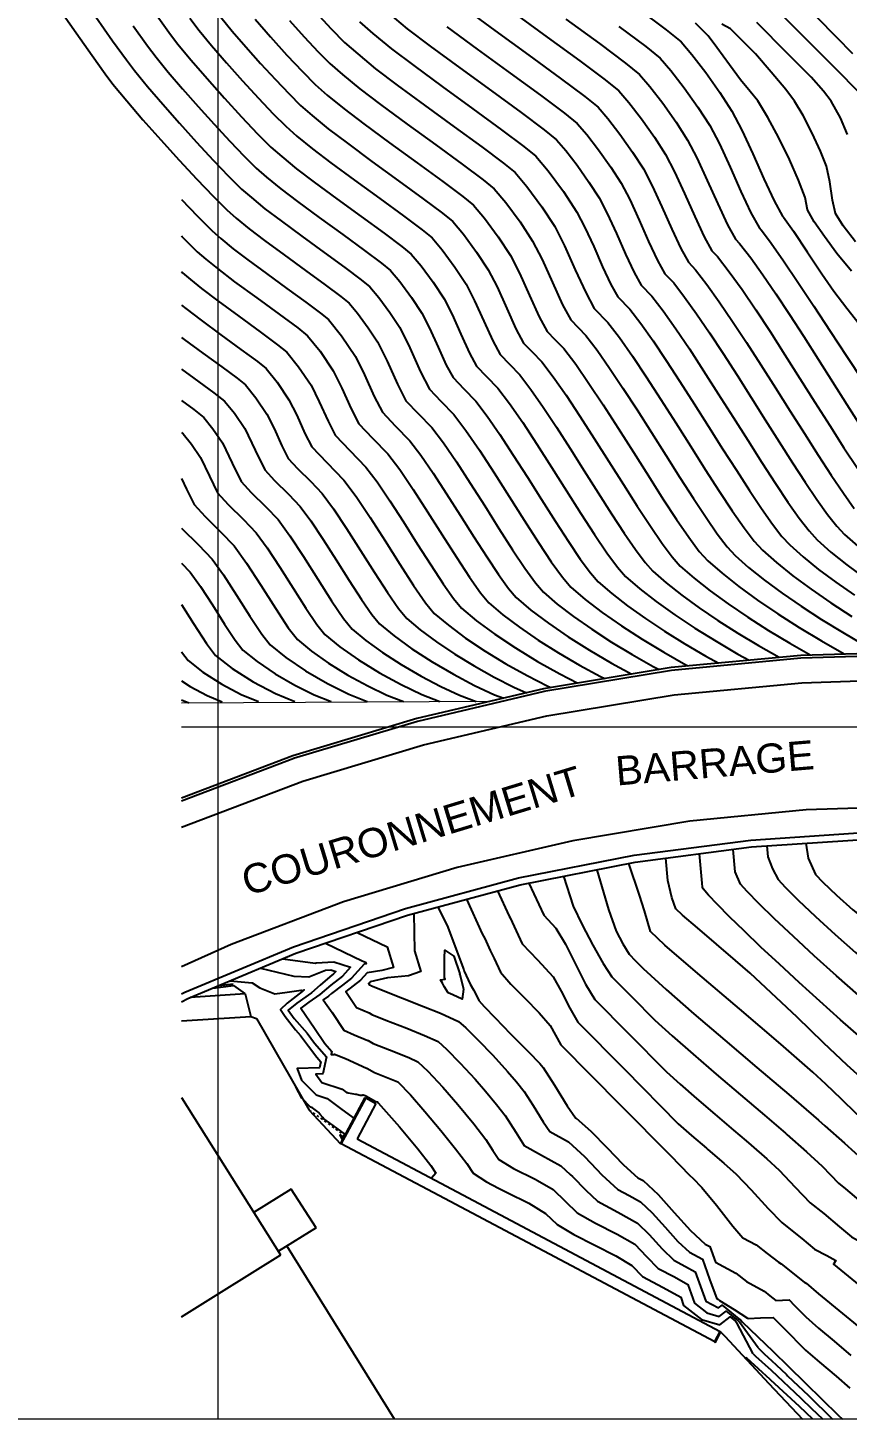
# Model space of a CAD drawing. Extents: x 62344 to 62624, y 108620 to 109406.
# Drawn here: x 62535.3 to 62570.5, y 108620.3 to 108680 of the extents above; entities that cross this region are included whole.
import ezdxf

# ---------------------------------------------------------------- set-up
doc = ezdxf.new("R2010")
doc.units = 0
doc.header["$LTSCALE"] = 0.039369
doc.header["$MEASUREMENT"] = 0
doc.linetypes.add('DOT', pattern=[0.55, 0.3, -0.25])
for name, color, linetype in [('Bâti', 7, 'Continuous'), ('coordinate', 2, 'Continuous'), ('Couronnement', 7, 'Continuous'), ('curve livello 1m', 2, 'Continuous'), ('curve livello 5m', 7, 'Continuous'), ('LIN018CO', 6, 'Continuous'), ('LIN025CO', 7, 'Continuous'), ('Per+Mod Surf', 7, 'Continuous'), ('TalusHautBas', 7, 'Continuous'), ('TEXT035', 1, 'Continuous')]:
    doc.layers.add(name, color=color, linetype=linetype)
doc.styles.add('ARIAL', font='arial.ttf')

msp = doc.modelspace()

# ---------------------------------------------------------------- linework, layer by layer
at = {"layer": 'Bâti', "linetype": 'Continuous'}
for p, q in [((62543.28486, 108638.80608), (62544.15987, 108638.91042)), ((62543.55295, 108638.91856), (62544.1563, 108638.9905)), ((62544.669, 108638.552), (62542.30051, 108638.39307)), ((62541.935, 108637.40262), (62544.904, 108637.589)), ((62541.935, 108634.11785), (62546.178, 108627.371)), ((62548.74879, 108632.11816), (62549.80931, 108634.10666)), ((62549.8325, 108634.09428), (62549.02137, 108632.57603)), ((62549.8325, 108634.09428), (62550.27351, 108633.85867)), ((62550.27351, 108633.85867), (62549.46238, 108632.34042)), ((62549.02137, 108632.57603), (62548.788, 108632.136)), ((62548.788, 108632.136), (62548.74879, 108632.11816)), ((62548.788, 108632.136), (62553.21299, 108629.7892)), ((62546.635, 108630.184), (62545.04504, 108629.19636)), ((62547.711, 108628.53), (62546.635, 108630.184)), ((62553.21299, 108629.7892), (62564.8, 108623.644)), ((62547.711, 108628.53), (62546.0951, 108627.52625)), ((62551.06369, 108620.31839), (62546.45464, 108627.74959)), ((62543.65588, 108625.77491), (62546.199, 108627.361)), ((62541.935, 108624.70164), (62543.65588, 108625.77491)), ((62564.8, 108623.644), (62565.03337, 108624.08402)), ((62564.81425, 108623.59781), (62565.06361, 108624.06799)), ((62565.03337, 108624.08402), (62565.06361, 108624.06799)), ((62564.8, 108623.644), (62564.81425, 108623.59781))]:
    msp.add_line(p, q, dxfattribs=at)
at = {"layer": 'coordinate', "linetype": 'Continuous', "lineweight": 0}
for p, q in [((62543.49999, 108764.27057), (62543.49999, 108620.31839)), ((62541.935, 108650.00002), (62623.7144, 108650.00002))]:
    msp.add_line(p, q, dxfattribs=at)
at = {"layer": 'Couronnement', "linetype": 'Continuous'}
for p, q in [((62568.484, 108653.069), (62562.933, 108652.547)), ((62574.02699, 108653.23599), (62568.484, 108653.069)), ((62574.03059, 108653.11629), (62568.48761, 108652.9493)), ((62562.933, 108652.547), (62557.453, 108651.63699)), ((62568.49524, 108652.94952), (62562.94424, 108652.42752)), ((62562.94424, 108652.42752), (62557.47262, 108651.51888)), ((62563.061, 108651.38499), (62568.524, 108651.89999)), ((62568.524, 108651.89999), (62573.97501, 108652.07001)), ((62557.453, 108651.63699), (62552.029, 108650.35899)), ((62557.48052, 108651.52019), (62552.05481, 108650.24179)), ((62557.598, 108650.472), (62563.061, 108651.38499)), ((62552.029, 108650.35899), (62546.71, 108648.76401)), ((62552.05481, 108650.24179), (62546.74438, 108648.64937)), ((62552.317, 108649.228), (62557.598, 108650.472)), ((62547.139, 108647.67999), (62552.317, 108649.228)), ((62546.71, 108648.76401), (62541.935, 108646.95393)), ((62546.75253, 108648.65181), (62541.935, 108646.82561)), ((62541.935, 108645.70799), (62547.139, 108647.67999)), ((62573.964, 108646.612), (62568.717, 108646.44501)), ((62563.732, 108645.96001), (62558.71, 108645.12199)), ((62568.717, 108646.44501), (62563.732, 108645.96001)), ((62566.33832, 108645.15268), (62571.36845, 108645.49303)), ((62558.71, 108645.12199), (62553.752, 108643.974)), ((62561.34369, 108644.49924), (62566.33832, 108645.15268)), ((62561.392, 108644.203), (62566.368, 108644.854)), ((62566.368, 108644.854), (62571.378, 108645.19299)), ((62556.38603, 108643.52538), (62561.34369, 108644.49924)), ((62556.454, 108643.233), (62561.392, 108644.203)), ((62553.752, 108643.974), (62548.884, 108642.50301)), ((62551.53235, 108642.21808), (62556.38603, 108643.52538)), ((62551.62, 108641.931), (62556.454, 108643.233)), ((62548.884, 108642.50301), (62544.066, 108640.675)), ((62546.73625, 108640.57954), (62551.53235, 108642.21808)), ((62546.843, 108640.299), (62551.62, 108641.931)), ((62544.066, 108640.675), (62541.935, 108639.70839)), ((62542.08038, 108638.62605), (62546.73625, 108640.57954)), ((62542.205, 108638.353), (62546.843, 108640.299)), ((62541.935, 108638.55414), (62542.08038, 108638.62605)), ((62541.935, 108638.21944), (62542.205, 108638.353))]:
    msp.add_line(p, q, dxfattribs=at)
at = {"layer": 'curve livello 1m'}
msp.add_line((62566.65613, 108623.37868), (62565.85578, 108624.47365), dxfattribs=at)
at = {"layer": 'curve livello 1m', "flags": 128}
for points in [[(62536.71182, 108680.78108), (62537.41603, 108679.76898), (62538.10239, 108678.79636), (62538.66394, 108678.0137), (62538.99372, 108677.57143), (62539.58601, 108676.85384), (62540.28464, 108676.0396), (62541.04689, 108675.17594), (62541.83005, 108674.31009), (62542.5914, 108673.48927), (62543.28821, 108672.76072), (62543.87778, 108672.17166), (62544.279, 108671.82108), (62544.83197, 108671.36808), (62545.49166, 108670.86514), (62546.33941, 108670.24149), (62547.2507, 108669.57879), (62548.10102, 108668.95875), (62548.76584, 108668.46305), (62549.12067, 108668.17337), (62549.48835, 108667.73881), (62549.94089, 108667.12235), (62550.34253, 108666.50891), (62550.75275, 108665.68292), (62551.19185, 108664.69843), (62551.55754, 108663.9915), (62552.08039, 108663.44493), (62552.67166, 108662.83882), (62553.16258, 108662.18586), (62553.71928, 108661.37188), (62554.318, 108660.45174), (62554.93499, 108659.48034), (62555.5465, 108658.51254), (62556.12878, 108657.60322), (62556.65807, 108656.80727), (62557.11063, 108656.17957), (62557.46271, 108655.77498), (62558.04577, 108655.27055), (62558.74048, 108654.73736), (62559.52288, 108654.18939), (62560.36903, 108653.64061), (62561.25498, 108653.10502), (62562.15681, 108652.5966), (62562.41591, 108652.46113)], [(62540.74467, 108680.69619), (62541.38928, 108679.79777), (62541.76783, 108679.29008), (62542.34386, 108678.59487), (62543.03063, 108677.80056), (62543.77251, 108676.96867), (62544.51388, 108676.16069), (62545.19913, 108675.43811), (62545.77262, 108674.86243), (62546.23303, 108674.46014), (62546.86756, 108673.94031), (62547.62457, 108673.36319), (62548.59736, 108672.64754), (62549.64307, 108671.8871), (62550.61882, 108671.1756), (62551.38171, 108670.60678), (62551.78888, 108670.27437), (62552.21079, 108669.77571), (62552.73008, 108669.06831), (62553.19096, 108668.36439), (62553.53632, 108667.69011), (62553.91683, 108666.84316), (62554.28296, 108666.03464), (62554.5852, 108665.47564), (62555.01381, 108665.02759), (62555.49852, 108664.53071), (62556.00004, 108663.86789), (62556.56469, 108663.0508), (62557.17268, 108662.12521), (62557.80419, 108661.13685), (62558.43942, 108660.13151), (62559.05858, 108659.15493), (62559.64185, 108658.25286), (62560.16944, 108657.47108), (62560.62153, 108656.85533), (62560.97833, 108656.45137), (62561.57891, 108655.92847), (62562.28707, 108655.37719), (62563.08223, 108654.80953), (62563.94383, 108654.2375), (62564.85129, 108653.67314), (62565.78404, 108653.12844), (62566.27265, 108652.86105)], [(62547.66247, 108680.68257), (62548.35646, 108679.93196), (62548.93069, 108679.34705), (62549.48974, 108678.85857), (62550.26021, 108678.22738), (62551.1794, 108677.52661), (62552.36061, 108676.65764), (62553.63036, 108675.73428), (62554.81515, 108674.87034), (62555.74149, 108674.17965), (62556.23589, 108673.77603), (62556.74819, 108673.17054), (62557.37874, 108672.31158), (62557.93836, 108671.45686), (62558.35771, 108670.63812), (62558.81973, 108669.60971), (62559.26431, 108668.62797), (62559.63131, 108667.94921), (62560.20995, 108667.35054), (62560.70948, 108666.69693), (62561.26482, 108665.90734), (62561.86209, 108665.0138), (62562.48744, 108664.04834), (62563.12701, 108663.04299), (62563.76693, 108662.02976), (62564.39335, 108661.0407), (62564.9924, 108660.10781), (62565.55022, 108659.26314), (62566.05296, 108658.53872), (62566.48674, 108657.96655), (62566.8377, 108657.57869), (62567.44325, 108657.04615), (62568.1447, 108656.48743), (62568.92697, 108655.91132), (62569.775, 108655.32664), (62570.6737, 108654.74218)], [(62550.79243, 108680.61794), (62551.61727, 108679.9422), (62552.60134, 108679.19198), (62553.86592, 108678.26168), (62555.22528, 108677.27315), (62556.49368, 108676.34824), (62557.4854, 108675.6088), (62558.0147, 108675.17669), (62558.40626, 108674.72674), (62558.89751, 108674.08536), (62559.40301, 108673.36893), (62559.83732, 108672.69384), (62560.19076, 108672.01936), (62560.58168, 108671.1661), (62560.97712, 108670.27456), (62561.34413, 108669.48524), (62561.64975, 108668.93863), (62562.09452, 108668.47846), (62562.58527, 108667.83893), (62563.12783, 108667.07327), (62563.71054, 108666.2084), (62564.32175, 108665.27127), (62564.9498, 108664.28882), (62565.58303, 108663.28797), (62566.20978, 108662.29566), (62566.81839, 108661.33883), (62567.39722, 108660.44442), (62567.9346, 108659.63936), (62568.41887, 108658.95058), (62568.83837, 108658.40502), (62569.18145, 108658.02961), (62569.77911, 108657.5019), (62570.46618, 108656.94945), (62571.22976, 108656.37983)], [(62556.12387, 108680.66774), (62557.61765, 108679.58146), (62559.01148, 108678.56509), (62560.10127, 108677.75253), (62560.6829, 108677.27769), (62561.11319, 108676.78324), (62561.65301, 108676.07844), (62562.2085, 108675.29117), (62562.68576, 108674.54932), (62563.07415, 108673.80814), (62563.50372, 108672.87051), (62563.93827, 108671.8908), (62564.34157, 108671.02343), (62564.67741, 108670.42278), (62564.92138, 108670.17036), (62565.41933, 108669.52373), (62565.96708, 108668.75596), (62566.55439, 108667.8907), (62567.17102, 108666.95161), (62567.80674, 108665.96236), (62568.45129, 108664.94661), (62569.09445, 108663.92802), (62569.72596, 108662.93025), (62570.33559, 108661.97697), (62570.9131, 108661.09183)], [(62561.52928, 108680.78193), (62562.71713, 108679.89626), (62563.35111, 108679.37869), (62563.82011, 108678.83975), (62564.40852, 108678.07152), (62565.01399, 108677.2134), (62565.5342, 108676.4048), (62565.95753, 108675.59692), (62566.42577, 108674.57491), (62566.89942, 108673.50705), (62567.33901, 108672.56162), (62567.70507, 108671.90692), (62567.74824, 108671.86225), (62568.17466, 108671.26464), (62568.76224, 108670.37648), (62569.38157, 108669.43689), (62569.90323, 108668.68498), (62570.46087, 108667.95539), (62571.1473, 108667.08852)], [(62571.33119, 108676.85901), (62569.64774, 108678.55826), (62567.44931, 108680.76828)], [(62538.26295, 108680.4502), (62538.98315, 108679.42964), (62539.57239, 108678.60839), (62539.91842, 108678.14431), (62540.47517, 108677.46979), (62541.13188, 108676.70441), (62541.84839, 108675.89258), (62542.58455, 108675.07869), (62543.30021, 108674.30713), (62543.95521, 108673.62229), (62544.50939, 108673.06858), (62544.93035, 108672.70077), (62545.5105, 108672.22549), (62546.20263, 108671.69783), (62547.09206, 108671.04351), (62548.04816, 108670.34823), (62548.94028, 108669.6977), (62549.6378, 108669.17762), (62550.01008, 108668.8737), (62550.39583, 108668.41778), (62550.87062, 108667.771), (62551.292, 108667.12741), (62551.7224, 108666.2608), (62552.18309, 108665.2279), (62552.56676, 108664.48621), (62553.0582, 108663.97248), (62553.61394, 108663.40278), (62554.1284, 108662.71854), (62554.71177, 108661.86555), (62555.33918, 108660.90132), (62555.98574, 108659.88336), (62556.62655, 108658.86919), (62557.23673, 108657.9163), (62557.79139, 108657.08221), (62558.26564, 108656.42442), (62558.63458, 108656.00044), (62559.24559, 108655.47184), (62559.97358, 108654.9131), (62560.79348, 108654.33887), (62561.68017, 108653.7638), (62562.60859, 108653.20254), (62563.55362, 108652.66975), (62563.65801, 108652.61518)], [(62542.29773, 108680.39246), (62542.69254, 108679.86297), (62543.22641, 108679.21863), (62543.86291, 108678.48246), (62544.5505, 108677.71145), (62545.23762, 108676.9626), (62545.87271, 108676.29291), (62546.40424, 108675.75935), (62546.88437, 108675.33982), (62547.54609, 108674.79773), (62548.33553, 108674.19588), (62549.35001, 108673.44956), (62550.44053, 108672.65654), (62551.45808, 108671.91455), (62552.25367, 108671.32135), (62552.67828, 108670.9747), (62553.11827, 108670.45468), (62553.65981, 108669.71697), (62554.14044, 108668.98289), (62554.5006, 108668.27971), (62554.89741, 108667.39647), (62555.27923, 108666.5533), (62555.59442, 108665.97035), (62555.99162, 108665.55514), (62556.4408, 108665.09468), (62556.9128, 108664.47423), (62557.44072, 108663.71736), (62558.00904, 108662.85989), (62558.60228, 108661.93764), (62559.20492, 108660.98643), (62559.80147, 108660.04208), (62560.37642, 108659.1404), (62560.91427, 108658.31722), (62561.39952, 108657.60835), (62561.81667, 108657.04962), (62562.15021, 108656.67683), (62562.71922, 108656.17873), (62563.38393, 108655.6549), (62564.12781, 108655.11498), (62564.93435, 108654.56861), (62565.78705, 108654.02543), (62566.66939, 108653.4951), (62567.56486, 108652.98724), (62567.57231, 108652.98327)], [(62543.61724, 108680.43586), (62544.10896, 108679.8424), (62544.6952, 108679.16436), (62545.32849, 108678.45423), (62545.96135, 108677.76451), (62546.5463, 108677.1477), (62547.03585, 108676.65628), (62547.53571, 108676.21951), (62548.22462, 108675.65514), (62549.0465, 108675.02856), (62550.10266, 108674.25158), (62551.23799, 108673.42597), (62552.29735, 108672.6535), (62553.12562, 108672.03593), (62553.56769, 108671.67503), (62554.02575, 108671.13364), (62554.58954, 108670.36562), (62555.08992, 108669.60138), (62555.46487, 108668.86931), (62555.87799, 108667.94978), (62556.2755, 108667.07197), (62556.60364, 108666.46507), (62556.96943, 108666.08269), (62557.38309, 108665.65864), (62557.87407, 108665.01324), (62558.42321, 108664.22594), (62559.01439, 108663.33399), (62559.63148, 108662.37465), (62560.25836, 108661.38519), (62560.8789, 108660.40287), (62561.47697, 108659.46493), (62562.03645, 108658.60865), (62562.54121, 108657.87128), (62562.97513, 108657.29007), (62563.32208, 108656.9023), (62563.91398, 108656.38417), (62564.60541, 108655.83927), (62565.37921, 108655.27764), (62566.21819, 108654.7093), (62567.10517, 108654.14428), (62568.02299, 108653.59262), (62568.92293, 108653.08222)], [(62545.09318, 108680.34683), (62545.75636, 108679.58739), (62546.45647, 108678.81335), (62547.11851, 108678.10764), (62547.66747, 108677.5532), (62548.18706, 108677.0992), (62548.90315, 108676.51255), (62549.75747, 108675.86125), (62550.85531, 108675.0536), (62552.03545, 108674.19541), (62553.13662, 108673.39244), (62553.99758, 108672.7505), (62554.45709, 108672.37536), (62554.93323, 108671.81261), (62555.51927, 108671.01428), (62556.0394, 108670.21987), (62556.42915, 108669.45891), (62556.85857, 108668.50309), (62557.27177, 108667.59064), (62557.61287, 108666.95978), (62557.94724, 108666.61024), (62558.32538, 108666.22261), (62558.83534, 108665.55226), (62559.40571, 108664.73452), (62560.01974, 108663.80809), (62560.66069, 108662.81167), (62561.3118, 108661.78396), (62561.95632, 108660.76366), (62562.57751, 108659.78946), (62563.15862, 108658.90008), (62563.6829, 108658.1342), (62564.13359, 108657.53053), (62564.49396, 108657.12776), (62565.10873, 108656.5896), (62565.8269, 108656.02364), (62566.63061, 108655.44029), (62567.50202, 108654.84998), (62568.42329, 108654.26312), (62569.3766, 108653.69014), (62570.34408, 108653.14144), (62570.37318, 108653.12592)], [(62549.56231, 108680.24398), (62550.14108, 108679.73826), (62550.93874, 108679.08479), (62551.89037, 108678.3593), (62553.11326, 108677.45966), (62554.42782, 108676.50371), (62555.65442, 108675.60929), (62556.61345, 108674.89423), (62557.12529, 108674.47636), (62557.65567, 108673.8495), (62558.30847, 108672.96024), (62558.88784, 108672.07535), (62559.22963, 108671.4231), (62559.60766, 108670.59796), (62559.99007, 108669.73581), (62560.34499, 108668.97251), (62560.64053, 108668.44392), (62561.15224, 108667.9145), (62561.62708, 108667.29569), (62562.15207, 108666.55483), (62562.7159, 108665.71798), (62563.30731, 108664.81121), (62563.91501, 108663.86058), (62564.52772, 108662.89216), (62565.13417, 108661.932), (62565.72307, 108661.00617), (62566.28315, 108660.14073), (62566.80311, 108659.36174), (62567.2717, 108658.69528), (62567.67761, 108658.16739), (62568.00958, 108657.80415), (62568.58787, 108657.29353), (62569.25268, 108656.75898), (62569.99152, 108656.20781), (62570.7919, 108655.6473)], [(62553.3123, 108680.02467), (62554.61857, 108679.0637), (62556.02273, 108678.04258), (62557.33295, 108677.08719), (62558.35736, 108676.32338), (62558.9041, 108675.87702), (62559.30857, 108675.41224), (62559.81601, 108674.74972), (62560.33817, 108674.00968), (62560.7868, 108673.31233), (62561.15189, 108672.61562), (62561.55569, 108671.73423), (62561.96417, 108670.81331), (62562.34328, 108669.99797), (62562.65897, 108669.43335), (62563.03681, 108669.04243), (62563.50535, 108668.43399), (62564.02075, 108667.71155), (62564.57338, 108666.89739), (62565.1536, 108666.01375), (62565.75177, 108665.08292), (62566.35827, 108664.12715), (62566.96344, 108663.16871), (62567.55766, 108662.22987), (62568.13129, 108661.33288), (62568.6747, 108660.50002), (62569.17824, 108659.75354), (62569.63228, 108659.11571), (62570.02719, 108658.6088), (62570.35333, 108658.25508), (62570.92619, 108657.74746)], [(62558.41511, 108680.35089), (62559.85075, 108679.30403), (62560.97322, 108678.46711), (62561.57231, 108677.97802), (62562.0155, 108677.46874), (62562.57151, 108676.7428), (62563.14366, 108675.93191), (62563.63524, 108675.16781), (62563.63524, 108675.16781), (62564.03528, 108674.4044), (62564.47774, 108673.43864), (62564.92532, 108672.42955), (62565.34072, 108671.53616), (62565.68663, 108670.91749), (62565.86367, 108670.73432), (62566.34043, 108670.11714), (62566.86247, 108669.38988), (62567.42121, 108668.57237), (62568.00809, 108667.68441), (62568.61452, 108666.7458), (62569.23195, 108665.77634), (62569.8518, 108664.79586), (62570.46549, 108663.82414), (62571.06445, 108662.88101)], [(62560.69002, 108680.04298), (62561.84518, 108679.18168), (62562.46171, 108678.67835), (62562.9178, 108678.15424), (62563.49002, 108677.40716), (62564.07883, 108676.57266), (62564.58472, 108675.7863), (62564.99641, 108675.00066), (62565.45175, 108674.00678), (62565.91237, 108672.9683), (62566.33987, 108672.04889), (62566.69585, 108671.4122), (62566.80596, 108671.29829), (62567.21743, 108670.7514), (62567.74632, 108669.99122), (62568.36365, 108669.07128), (62569.04044, 108668.04512), (62569.74772, 108666.96628), (62570.4565, 108665.88831), (62571.1378, 108664.86472)], [(62570.82762, 108670.80291), (62570.303, 108671.49286), (62569.97818, 108672.02416), (62569.97818, 108672.02416), (62569.84363, 108672.58917), (62569.72562, 108673.38255), (62569.58467, 108674.05446), (62569.58467, 108674.05446), (62569.33424, 108674.69217), (62568.981, 108675.45653), (62568.58883, 108676.21684), (62568.22164, 108676.84243), (62568.22164, 108676.84243), (62567.84562, 108677.33715), (62567.22294, 108678.08403), (62566.54042, 108678.859), (62566.54042, 108678.859), (62566.19463, 108679.20803), (62565.74307, 108679.66198), (62565.74307, 108679.66198), (62565.47374, 108679.9416), (62565.10815, 108680.14281)], [(62570.49143, 108675.40386), (62570.18295, 108676.12032), (62569.79492, 108676.82853), (62569.79492, 108676.82853), (62569.45346, 108677.26321), (62568.9358, 108677.859), (62568.9358, 108677.859), (62567.92118, 108678.88315), (62566.59619, 108680.21513)], [(62570.71799, 108678.87231), (62570.02023, 108679.57499), (62569.19013, 108680.41646)], [(62541.935, 108672.61662), (62542.62122, 108671.89915), (62543.24617, 108671.27473), (62543.62766, 108670.94139), (62544.15344, 108670.51066), (62544.7807, 108670.03246), (62545.58676, 108669.43947), (62546.45324, 108668.80936), (62547.26175, 108668.2198), (62547.89389, 108667.74847), (62548.23127, 108667.47304), (62548.79399, 108666.7774), (62549.39305, 108665.89042), (62549.7831, 108665.10504), (62550.20061, 108664.16895), (62550.54832, 108663.49678), (62551.10258, 108662.91738), (62551.72937, 108662.27485), (62552.19677, 108661.65319), (62552.72679, 108660.87821), (62553.29682, 108660.00217), (62553.88425, 108659.07731), (62554.46645, 108658.15589), (62555.02083, 108657.29015), (62555.52476, 108656.53234), (62555.95563, 108655.93471), (62556.29083, 108655.54951), (62556.91462, 108655.01396), (62557.66649, 108654.44643), (62558.5152, 108653.86517), (62559.42945, 108653.28845), (62560.37798, 108652.73454), (62561.24577, 108652.26682)], [(62541.935, 108671.05767), (62541.95422, 108671.03757), (62542.61455, 108670.37781), (62542.97632, 108670.06171), (62543.4749, 108669.65325), (62544.21263, 108669.09366), (62545.16219, 108668.39854), (62546.12959, 108667.69515), (62546.92081, 108667.11078), (62547.34187, 108666.77271), (62547.87549, 108666.11304), (62548.44357, 108665.27193), (62548.81345, 108664.52716), (62549.20937, 108663.63948), (62549.5391, 108663.00207), (62550.12477, 108662.38983), (62550.78708, 108661.71089), (62551.29107, 108661.03546), (62551.86692, 108660.18361), (62552.48406, 108659.22599), (62553.11191, 108658.23326), (62553.71991, 108657.27604), (62554.27746, 108656.42501), (62554.75401, 108655.75079), (62555.11896, 108655.32405), (62555.71135, 108654.81546), (62556.42538, 108654.27649), (62557.23136, 108653.72449), (62558.0996, 108653.17679), (62559.00039, 108652.65076), (62559.90404, 108652.16371), (62560.08616, 108652.07425)], [(62541.935, 108668.08822), (62542.11784, 108667.93842), (62542.77511, 108667.43986), (62543.62111, 108666.82055), (62544.483, 108666.19388), (62545.18793, 108665.67325), (62545.56307, 108665.37204), (62546.03849, 108664.78432), (62546.54461, 108664.03494), (62546.87415, 108663.3714), (62547.22689, 108662.58054), (62547.52066, 108662.01264), (62548.16915, 108661.33473), (62548.90251, 108660.58296), (62549.42332, 108659.87852), (62550.02295, 108658.97986), (62550.66059, 108657.98126), (62551.29544, 108656.97701), (62551.88669, 108656.06139), (62552.39355, 108655.32866), (62552.77521, 108654.87312), (62553.37919, 108654.35938), (62554.11662, 108653.81371), (62554.94968, 108653.25821), (62555.84058, 108652.71495), (62556.75151, 108652.20599), (62557.64468, 108651.75342), (62557.78275, 108651.69175)], [(62541.935, 108666.70502), (62542.05635, 108666.61297), (62542.85057, 108666.03156), (62543.6597, 108665.44325), (62544.32149, 108664.95448), (62544.67366, 108664.67171), (62545.11999, 108664.11996), (62545.59513, 108663.41645), (62545.9045, 108662.79352), (62546.23565, 108662.05106), (62546.51144, 108661.51793), (62546.90762, 108661.08498), (62547.48496, 108660.52078), (62547.96022, 108660.019), (62548.45016, 108659.35631), (62549.01423, 108658.51093), (62549.61407, 108657.57154), (62550.21129, 108656.62682), (62550.76749, 108655.76548), (62551.2443, 108655.07619), (62551.60333, 108654.64766), (62552.17151, 108654.16437), (62552.86522, 108653.65106), (62553.64889, 108653.12849), (62554.48698, 108652.61743), (62555.34391, 108652.13865), (62556.18413, 108651.7129), (62556.73359, 108651.46749)], [(62541.935, 108665.34913), (62542.46596, 108664.96218), (62543.3216, 108664.33577), (62543.78426, 108663.97138), (62544.20149, 108663.4556), (62544.64565, 108662.79796), (62545.09159, 108661.86337), (62545.50222, 108661.02321), (62545.9167, 108660.57026), (62546.52071, 108659.98), (62547.01794, 108659.45503), (62547.47699, 108658.83411), (62548.00552, 108658.04201), (62548.56756, 108657.16181), (62549.12714, 108656.27663), (62549.64829, 108655.46957), (62550.09505, 108654.82373), (62550.43146, 108654.4222), (62551.05026, 108653.90192), (62551.81647, 108653.34854), (62552.68035, 108652.79108), (62553.59216, 108652.25861), (62554.50218, 108651.78016), (62555.36065, 108651.38477), (62555.75554, 108651.23704)], [(62541.935, 108663.99764), (62542.46446, 108663.61002), (62542.89486, 108663.27104), (62543.28299, 108662.79124), (62543.69617, 108662.17947), (62544.11101, 108661.31006), (62544.493, 108660.5285), (62544.92578, 108660.05555), (62545.55647, 108659.43922), (62546.07565, 108658.89107), (62546.5824, 108658.19777), (62547.16974, 108657.30472), (62547.7844, 108656.335), (62548.37311, 108655.41171), (62548.88259, 108654.65792), (62549.25958, 108654.19673), (62549.83677, 108653.71145), (62550.55144, 108653.19529), (62551.35722, 108652.67533), (62552.20771, 108652.17867), (62553.05651, 108651.73239), (62553.85725, 108651.3636), (62554.56352, 108651.09937)], [(62541.935, 108660.65371), (62542.14985, 108660.20344), (62542.47456, 108659.53907), (62542.94395, 108659.02611), (62543.62798, 108658.35766), (62544.19108, 108657.76314), (62544.72122, 108657.02728), (62545.33754, 108656.07559), (62545.96126, 108655.09011), (62546.51362, 108654.25284), (62546.91583, 108653.74581), (62547.50461, 108653.2581), (62548.24454, 108652.73968), (62549.07257, 108652.22735), (62549.92566, 108651.75795), (62550.74077, 108651.36827), (62551.45486, 108651.09514)], [(62541.935, 108658.5311), (62541.95303, 108658.5114), (62542.66374, 108657.81687), (62543.24879, 108657.19917), (62543.73426, 108656.52532), (62544.29865, 108655.65382), (62544.86982, 108654.75137), (62545.37564, 108653.98465), (62545.74396, 108653.52034), (62546.40942, 108652.97995), (62547.25756, 108652.40877), (62548.18863, 108651.86505), (62549.10287, 108651.40705), (62549.90052, 108651.09302)], [(62541.935, 108657.02745), (62542.3065, 108656.63521), (62542.7473, 108656.02336), (62543.25976, 108655.23205), (62543.77838, 108654.41264), (62544.23765, 108653.71647), (62544.57208, 108653.29488), (62545.17631, 108652.80421), (62545.94642, 108652.28558), (62546.79182, 108651.79189), (62547.62193, 108651.37603), (62548.34619, 108651.0909)], [(62541.935, 108655.25433), (62542.45689, 108654.43675), (62543.0047, 108653.58687), (62543.40021, 108653.06941), (62544.10543, 108652.51245), (62545.01176, 108651.9348), (62545.96024, 108651.42929), (62546.79186, 108651.08878)], [(62541.935, 108651.9753), (62542.30456, 108651.73976), (62543.03912, 108651.34826), (62543.68319, 108651.08455)], [(62541.935, 108651.16645), (62542.24376, 108651.03262)], [(62576.36035, 108634.20718), (62574.73314, 108635.49175), (62570.95642, 108638.50385), (62570.01108, 108639.33488), (62569.0669, 108640.18479), (62568.16802, 108641.01198), (62567.35858, 108641.77483), (62566.68275, 108642.43174), (62566.18467, 108642.94109), (62565.90849, 108643.26128), (62565.90849, 108643.26128), (62565.67497, 108643.78293), (62565.58982, 108644.7522)], [(62567.03716, 108644.89928), (62567.07769, 108644.438), (62567.26905, 108643.92125), (62567.51305, 108643.46549), (62567.81013, 108643.13397), (62568.37076, 108642.57984), (62569.11518, 108641.87825), (62569.96364, 108641.10439), (62570.83636, 108640.33342), (62575.58073, 108636.54959), (62577.39141, 108635.12017), (62578.02795, 108634.52546)], [(62572.83868, 108633.53502), (62571.19653, 108634.84471), (62570.47958, 108635.50038), (62569.46691, 108636.46101), (62568.3246, 108637.55382), (62567.21873, 108638.60605), (62566.31541, 108639.44493), (62566.31541, 108639.44493), (62565.69149, 108639.99122), (62564.87908, 108640.68561), (62564.06014, 108641.38265), (62563.41667, 108641.93686), (62563.13065, 108642.20277), (62563.13065, 108642.20277), (62562.95949, 108642.68131), (62562.78687, 108643.41377), (62562.78687, 108643.41377), (62562.70247, 108644.37445)], [(62574.59869, 108633.87094), (62573.88556, 108634.43392), (62571.07647, 108636.67428), (62570.1912, 108637.44954), (62569.29796, 108638.24543), (62568.4171, 108639.04278), (62567.56892, 108639.82246), (62566.77373, 108640.56532), (62566.05187, 108641.25221), (62565.42364, 108641.86397), (62564.90936, 108642.38147), (62564.52936, 108642.78555), (62564.30394, 108643.05707), (62564.30394, 108643.05707), (62564.27225, 108643.12786), (62564.25666, 108643.30533), (62564.14614, 108644.56332)], [(62558.3117, 108643.59792), (62558.73243, 108642.32028), (62559.11047, 108641.51641), (62559.56479, 108640.64775), (62560.01764, 108639.85657), (62560.39126, 108639.28514), (62561.24385, 108638.42171), (62562.22569, 108637.42737), (62562.97103, 108636.74935), (62563.86918, 108635.96401), (62564.86539, 108635.11021), (62565.90489, 108634.22681), (62566.9329, 108633.35268), (62567.83303, 108632.57963)], [(62559.74017, 108643.87852), (62560.23584, 108642.17977), (62560.57814, 108641.24881), (62560.85074, 108640.70105), (62561.12141, 108640.25479), (62561.40063, 108639.97201), (62561.72219, 108639.64636), (62562.71156, 108638.74636), (62563.90379, 108637.70388), (62565.22616, 108636.57053), (62566.606, 108635.3979), (62567.9706, 108634.23757), (62569.24727, 108633.14114), (62569.51982, 108632.90157)], [(62555.48501, 108642.97201), (62555.98807, 108641.88923), (62556.02166, 108641.8202), (62556.54461, 108640.70517), (62557.19145, 108640.00957), (62557.86947, 108639.28807), (62558.21965, 108638.67808), (62558.58787, 108637.93782), (62558.93097, 108637.34586), (62560.93027, 108635.3211), (62563.23269, 108632.98938), (62563.79998, 108632.48426), (62564.44581, 108631.93313)], [(62556.82587, 108643.30605), (62557.4735, 108641.92518), (62557.99052, 108641.37216), (62558.39855, 108640.68851), (62558.83209, 108639.82787), (62559.2625, 108638.97522), (62559.66112, 108638.3155), (62561.08706, 108636.87141), (62562.72919, 108635.20837), (62563.31136, 108634.6807), (62564.0209, 108634.06362), (62564.80284, 108633.39615), (62565.60218, 108632.71732), (62566.14104, 108632.25669)], [(62551.89932, 108642.00623), (62551.93225, 108640.40026), (62552.20264, 108639.51596), (62551.66544, 108639.32604), (62550.7686, 108639.24549), (62550.02903, 108639.07593), (62550.00392, 108639.04782), (62549.94732, 108639.00447), (62549.98872, 108638.94364), (62550.03653, 108638.92311), (62550.03708, 108638.92282), (62550.04744, 108638.91721), (62550.5777, 108638.69618), (62551.4122, 108638.36793), (62552.31095, 108638.01556), (62553.03396, 108637.7222), (62553.8122, 108637.37109), (62554.1285, 108637.09275), (62554.65024, 108636.57658), (62555.27881, 108635.92284), (62555.91563, 108635.23183), (62556.29773, 108634.78356), (62556.62677, 108634.36631), (62557.01415, 108633.76704), (62557.44595, 108633.06147), (62557.72944, 108632.64724), (62558.52613, 108632.20618), (62559.20692, 108631.5803), (62559.73197, 108631.03343)], [(62552.92168, 108642.2816), (62553.35362, 108641.41153), (62553.67194, 108640.57128), (62554.03377, 108639.58069), (62554.05714, 108639.53458), (62554.31011, 108638.97602), (62554.46018, 108638.73253), (62554.66502, 108638.31164), (62554.68683, 108638.26515), (62554.91856, 108638.0108), (62555.37752, 108637.52637), (62556.04258, 108636.84878), (62556.81865, 108636.06649), (62557.30189, 108635.56921), (62557.4474, 108635.39212), (62557.93197, 108634.64252), (62558.47209, 108633.75994), (62558.8267, 108633.24179), (62558.85289, 108633.22729), (62559.47821, 108632.67233), (62560.18117, 108631.94826), (62560.86038, 108631.2488)], [(62549.46105, 108641.19342), (62550.75049, 108640.57646), (62551.02428, 108639.68105), (62550.51953, 108639.56097), (62549.89668, 108639.45277), (62549.61529, 108639.13785), (62548.9811, 108638.65211), (62549.44498, 108637.97049), (62549.98074, 108637.74041), (62549.98684, 108637.73715), (62550.10299, 108637.67433), (62550.69622, 108637.43096), (62551.59017, 108637.08096), (62552.35572, 108636.77293), (62552.94274, 108636.50809), (62553.29897, 108636.18455), (62553.8866, 108635.58691), (62554.52936, 108634.89444), (62554.97365, 108634.38049), (62555.44654, 108633.80495), (62555.80614, 108633.34049), (62556.26294, 108632.61862), (62556.63218, 108632.0527), (62557.36588, 108631.63854), (62558.19936, 108631.18507), (62558.59943, 108630.81727)], [(62548.11022, 108640.73193), (62549.68575, 108639.97808), (62549.82611, 108639.91093), (62549.84592, 108639.84613), (62549.76432, 108639.82961), (62549.22666, 108639.22787), (62548.84031, 108638.92998), (62548.36968, 108638.5715), (62548.24242, 108638.46116), (62548.01488, 108638.29975), (62548.17584, 108638.06323), (62548.38827, 108637.75109), (62548.90125, 108636.99733), (62549.34022, 108636.80522), (62549.92494, 108636.55771), (62549.93661, 108636.55148), (62550.15853, 108636.43145), (62550.85265, 108636.15208), (62551.67747, 108635.82366), (62552.07329, 108635.64509), (62552.49951, 108635.241), (62553.14309, 108634.55706), (62553.78422, 108633.81541), (62554.46659, 108632.9849), (62554.98551, 108632.31468), (62555.28934, 108631.83456), (62555.53492, 108631.45815), (62556.17322, 108631.06844), (62557.10198, 108630.60579), (62557.19924, 108630.55003)], [(62545.32902, 108639.66376), (62546.75176, 108639.3105), (62547.39693, 108639.28414), (62548.1138, 108639.57642), (62548.34075, 108639.58901), (62548.54999, 108639.5205), (62548.4494, 108639.40792), (62548.29979, 108639.29333), (62547.88529, 108638.933), (62547.50448, 108638.60372), (62546.87813, 108638.15944), (62546.50438, 108637.85213), (62546.76643, 108637.50148), (62547.31745, 108636.87652), (62547.64205, 108636.44053), (62548.14526, 108635.86031), (62547.99939, 108635.12202), (62547.69306, 108635.11244), (62547.9509, 108634.75214), (62548.82268, 108634.46779), (62549.00442, 108634.33219), (62549.01829, 108634.32943), (62549.05491, 108634.32258), (62549.07989, 108634.31791), (62549.4016, 108634.25405), (62549.40491, 108634.25346), (62549.40879, 108634.2527), (62549.4341, 108634.24813), (62549.59664, 108634.21534), (62549.60653, 108634.21569), (62549.67659, 108634.21814), (62549.71006, 108634.21931), (62549.72081, 108634.23206), (62549.81335, 108634.19231), (62549.83613, 108634.18015), (62550.26962, 108633.94568), (62550.32099, 108633.92512), (62550.33438, 108633.91909), (62550.37056, 108633.88229), (62551.27935, 108632.8493), (62552.07201, 108631.90893), (62552.63254, 108631.20236), (62552.84496, 108630.87074), (62552.84496, 108630.87074), (62552.65858, 108630.64672)], [(62544.0154, 108639.1126), (62544.96041, 108639.02884), (62545.29449, 108638.81202), (62545.93999, 108638.56138), (62546.47102, 108638.62809), (62547.0641, 108638.71204), (62547.13117, 108638.70244), (62547.19907, 108638.73013), (62547.1355, 108638.67501), (62547.11025, 108638.65709), (62546.46904, 108638.15008), (62546.17363, 108637.88697), (62546.37607, 108637.58942), (62546.83032, 108637.00822), (62547.03642, 108636.77447), (62547.38161, 108636.31118), (62547.73328, 108635.83849), (62547.90845, 108635.63651), (62547.85768, 108635.3795), (62546.89957, 108635.34953), (62547.07865, 108634.84989), (62547.706, 108634.22265), (62548.18597, 108634.06609), (62548.74822, 108633.64245), (62549.28197, 108633.24838), (62549.28197, 108633.24838), (62549.34271, 108633.23628)], [(62548.96323, 108632.5287), (62548.28184, 108633.02185), (62548.03919, 108633.20059), (62547.99566, 108633.2495), (62547.87612, 108633.38378), (62547.80452, 108633.46421), (62547.77836, 108633.49346), (62547.54926, 108633.66439), (62547.4611, 108633.69315), (62547.10025, 108634.08728), (62546.83668, 108634.5657)], [(62569.51982, 108632.90157), (62570.36331, 108632.1602), (62571.24602, 108631.34634), (62571.30759, 108631.28107), (62571.33454, 108631.25976), (62571.65358, 108630.99262), (62573.64421, 108629.31783), (62575.36385, 108627.87318), (62578.03378, 108625.647), (62578.77359, 108625.03927), (62579.88963, 108623.96447), (62581.59422, 108622.25929), (62583.49754, 108620.31839)], [(62548.8425, 108632.29825), (62548.73405, 108632.51244), (62548.895, 108632.39912)], [(62566.14104, 108632.25669), (62566.36395, 108632.06614), (62567.03315, 108631.48163), (62567.55482, 108631.00283), (62568.24381, 108630.26996), (62568.88625, 108629.59155), (62569.46887, 108629.13075), (62570.14756, 108628.56047), (62570.65953, 108628.13379), (62571.19943, 108627.84088), (62571.14364, 108627.7494), (62573.19004, 108626.07151), (62576.04333, 108623.69244), (62578.65136, 108621.55001), (62579.31956, 108620.90651), (62579.90747, 108620.31839)], [(62567.83303, 108632.57963), (62567.89467, 108632.52669), (62568.73543, 108631.7877), (62569.40042, 108631.17459), (62569.76085, 108630.79121), (62570.09692, 108630.43631), (62570.40171, 108630.19526), (62571.05936, 108629.64518), (62571.81578, 108629.00512), (62572.24411, 108628.65257), (62572.41119, 108628.56192), (62572.39392, 108628.53362), (62573.0272, 108628.01437), (62577.03856, 108624.66972), (62578.71248, 108623.29464), (62579.60459, 108622.43549), (62580.96717, 108621.07243), (62581.70662, 108620.31839)], [(62564.44581, 108631.93313), (62564.50265, 108631.88462), (62565.18948, 108631.29779), (62565.70922, 108630.83108), (62566.35429, 108630.15642), (62567.09163, 108629.34996), (62567.67557, 108628.74678), (62568.0505, 108628.44901), (62568.53604, 108628.06625), (62569.07494, 108627.61501), (62569.60582, 108627.33617), (62569.98767, 108627.11983), (62569.89336, 108626.96519), (62573.35287, 108624.12864), (62575.0481, 108622.71516), (62577.96575, 108620.31839)], [(62559.73197, 108631.03343), (62559.96067, 108630.79522), (62560.63949, 108630.17182), (62561.13111, 108629.90267), (62561.61167, 108629.63783), (62562.11201, 108629.17014), (62562.66623, 108628.5568), (62563.21989, 108627.94424), (62563.71854, 108627.47889), (62564.27711, 108627.17495), (62564.57891, 108626.32521), (62564.88066, 108625.47688), (62564.92868, 108625.45109), (62564.94248, 108625.46168), (62565.00542, 108625.40964), (62565.63416, 108625.01791), (62566.20756, 108624.65603), (62566.21534, 108624.64847), (62566.22326, 108624.64077), (62566.7606, 108624.65895), (62567.29599, 108624.67645), (62567.75586, 108624.21602), (62568.69308, 108623.27765), (62569.29112, 108622.75705), (62570.0052, 108622.15776), (62570.5949, 108621.64378)], [(62560.86038, 108631.2488), (62560.88343, 108631.22506), (62561.50665, 108630.67273), (62561.73444, 108630.54761), (62562.36523, 108629.95799), (62563.06396, 108629.18473), (62563.76198, 108628.41245), (62564.39064, 108627.82578), (62564.59046, 108627.71705), (62564.82638, 108627.0533), (62565.70474, 108626.58242), (62566.16145, 108626.22588), (62566.91879, 108625.80609), (62567.1599, 108625.61388), (62567.41488, 108625.41061), (62567.98532, 108625.42958), (62568.22155, 108625.19307), (62568.70299, 108624.71104), (62569.24747, 108624.2257), (62569.91127, 108623.6592), (62570.6337, 108623.05296)], [(62557.19924, 108630.55003), (62557.87259, 108630.16396), (62558.38942, 108629.6663), (62558.90516, 108629.17), (62559.67823, 108628.72307), (62560.61795, 108628.25551), (62561.36613, 108627.81825), (62561.87078, 108627.30094), (62562.37435, 108626.78512), (62563.06865, 108626.41748), (62563.6504, 108626.09076), (62563.9361, 108625.28695), (62564.45881, 108624.88386), (62564.98436, 108624.72393), (62565.28568, 108624.95504), (62565.78358, 108624.54333), (62565.85578, 108624.47365)], [(62558.59943, 108630.81727), (62558.70607, 108630.71923), (62559.26708, 108630.1349), (62559.77232, 108629.67091), (62560.64038, 108629.19568), (62561.4889, 108628.72804), (62561.99292, 108628.23777), (62562.5439, 108627.62022), (62563.04644, 108627.13201), (62563.54555, 108626.86772), (62563.96375, 108626.63285), (62564.18609, 108626.00686), (62564.40838, 108625.38192), (62564.95652, 108625.08751), (62565.11408, 108625.20836), (62565.83262, 108624.6142), (62565.89741, 108624.57359), (62565.99014, 108624.48344)], [(62565.99014, 108624.48344), (62567.29016, 108623.23897), (62567.95456, 108622.57376), (62568.67747, 108621.87017), (62568.68587, 108621.86227), (62570.09168, 108620.49403), (62570.27228, 108620.31839)], [(62566.65613, 108623.37868), (62566.91729, 108623.12425), (62567.24574, 108622.8233), (62567.43378, 108622.65486), (62567.87079, 108622.23014), (62567.92059, 108622.18161)], [(62567.21907, 108621.97161), (62567.17276, 108622.01309), (62566.17504, 108622.92727), (62566.1465, 108622.95507), (62566.14181, 108622.98031)], [(62567.92059, 108622.18161), (62568.81071, 108621.32842), (62569.84848, 108620.31839)], [(62568.99913, 108620.31839), (62568.42622, 108620.85763), (62567.19592, 108621.99235)]]:
    msp.add_lwpolyline(points, dxfattribs=at)
msp.add_lwpolyline([(62554.02851, 108638.75703), (62553.97068, 108638.33127), (62553.568, 108638.51293), (62553.36631, 108638.59364), (62553.20291, 108638.87628), (62553.12248, 108639.0154), (62553.08257, 108639.08442), (62553.04288, 108639.15309), (62553.2368, 108639.19235), (62553.21585, 108639.26088), (62553.21382, 108639.36008), (62553.21366, 108640.09816), (62553.22176, 108640.43597), (62553.22176, 108640.43597), (62553.6096, 108640.16849), (62553.86267, 108639.41033), (62553.86109, 108639.40552), (62553.86427, 108639.4032), (62553.86607, 108639.39514), (62554.01565, 108638.81703)], close=True, dxfattribs=at)
at = {"layer": 'curve livello 5m'}
msp.add_line((62566.44591, 108623.12343), (62565.75131, 108624.44897), dxfattribs=at)
at = {"layer": 'curve livello 5m', "flags": 128}
for points in [[(62554.02327, 108680.85735), (62555.37122, 108679.86572), (62556.82019, 108678.81202), (62558.17222, 108677.82614), (62559.22931, 108677.03795), (62559.7935, 108676.57736), (62560.21088, 108676.09774), (62560.73451, 108675.41408), (62561.27333, 108674.65042), (62561.73628, 108673.93083), (62562.11302, 108673.21188), (62562.52971, 108672.30237), (62562.95122, 108671.35206), (62563.34243, 108670.5107), (62563.66819, 108669.92806), (62563.9791, 108669.60639), (62564.46234, 108668.97886), (62564.99391, 108668.23375), (62565.56388, 108667.39404), (62566.16231, 108666.48268), (62566.77926, 108665.52264), (62567.40478, 108664.53688), (62568.02894, 108663.54837), (62568.64181, 108662.58006), (62569.23344, 108661.65492), (62569.7939, 108660.79592), (62570.31324, 108660.02602), (62570.78153, 108659.36818)], [(62539.86391, 108680.06291), (62540.48083, 108679.20308), (62540.84313, 108678.7172), (62540.84313, 108678.7172), (62541.36433, 108678.08573), (62541.97911, 108677.36922), (62542.64988, 108676.60922), (62543.33905, 108675.84728), (62544.00902, 108675.12498), (62544.6222, 108674.48387), (62545.14101, 108673.96551), (62545.58169, 108673.58045), (62546.18903, 108673.0829), (62546.9136, 108672.53051), (62547.84471, 108671.84552), (62548.84562, 108671.11766), (62549.77955, 108670.43665), (62550.50976, 108669.8922), (62550.89948, 108669.57403), (62551.30331, 108669.09674), (62551.80035, 108668.41966), (62552.24148, 108667.7459), (62552.57204, 108667.10051), (62552.93624, 108666.28985), (62553.28669, 108665.51597), (62553.57598, 108664.98092), (62554.03601, 108664.50003), (62554.55623, 108663.96675), (62555.03674, 108663.3317), (62555.57773, 108662.54884), (62556.16025, 108661.66203), (62556.7653, 108660.71508), (62557.37392, 108659.75186), (62557.96714, 108658.81619), (62558.52597, 108657.95192), (62559.03145, 108657.20289), (62559.46461, 108656.61294), (62559.80646, 108656.22591), (62560.38187, 108655.72492), (62561.06036, 108655.19673), (62561.82221, 108654.65285), (62562.64771, 108654.10479), (62563.51715, 108653.56407), (62564.41082, 108653.0422), (62564.96632, 108652.73821)], [(62546.56718, 108680.29356), (62547.20165, 108679.5921), (62547.80161, 108678.95257), (62548.29908, 108678.45013), (62548.8384, 108677.97888), (62549.58168, 108677.36997), (62550.46843, 108676.69393), (62551.60796, 108675.85562), (62552.8329, 108674.96484), (62553.97588, 108674.13139), (62554.86953, 108673.46508), (62555.34649, 108673.0757), (62555.84071, 108672.49157), (62556.449, 108671.66293), (62556.98888, 108670.83836), (62557.39343, 108670.04852), (62557.83915, 108669.0564), (62558.26804, 108668.1093), (62558.62209, 108667.45449), (62559.26766, 108666.78657), (62559.74989, 108666.1556), (62560.28599, 108665.39337), (62560.86257, 108664.53079), (62561.46626, 108663.59877), (62562.08368, 108662.62824), (62562.70143, 108661.65011), (62563.30615, 108660.69531), (62563.88445, 108659.79474), (62564.42295, 108658.97933), (62564.90826, 108658.28), (62565.32702, 108657.72765), (62565.66583, 108657.35322), (62566.2504, 108656.83913), (62566.92755, 108656.29976), (62567.68272, 108655.74361), (62568.50138, 108655.17918), (62569.36895, 108654.61497), (62570.27089, 108654.05948), (62571.19264, 108653.5212)], [(62570.65795, 108669.54653), (62570.03859, 108670.30944), (62569.49679, 108671.02926), (62569.06634, 108671.66435), (62568.78101, 108672.17312), (62568.78101, 108672.17312), (62568.67792, 108672.70506), (62568.39489, 108673.44339), (62568.00172, 108674.32731), (62567.5471, 108675.25719), (62567.07974, 108676.13341), (62566.64836, 108676.85633), (62566.64836, 108676.85633), (62566.32023, 108677.25296), (62565.90396, 108677.74922), (62565.90396, 108677.74922), (62565.42955, 108678.38745), (62564.88684, 108679.13732), (62564.50907, 108679.63647), (62564.50907, 108679.63647), (62563.9656, 108680.18152)], [(62541.935, 108669.52878), (62541.98294, 108669.48089), (62542.32498, 108669.18202), (62542.79637, 108668.79584), (62543.49387, 108668.26676), (62544.39165, 108667.60954), (62545.30629, 108666.94452), (62546.05437, 108666.39202), (62546.45247, 108666.07237), (62546.95699, 108665.44868), (62547.49409, 108664.65344), (62547.8438, 108663.94928), (62548.21813, 108663.11001), (62548.52988, 108662.50736), (62549.14696, 108661.86228), (62549.8448, 108661.14693), (62550.32207, 108660.50729), (62550.8674, 108659.70059), (62551.45183, 108658.79373), (62552.04641, 108657.8536), (62552.62218, 108656.94712), (62553.15019, 108656.14119), (62553.60147, 108655.50271), (62553.94708, 108655.09859), (62554.58687, 108654.55438), (62555.36802, 108653.97637), (62556.25047, 108653.38794), (62557.19418, 108652.81247), (62558.15912, 108652.27334), (62558.93069, 108651.88238)], [(62541.935, 108662.62621), (62542.00546, 108662.57071), (62542.36448, 108662.12688), (62542.74669, 108661.56097), (62543.13043, 108660.75675), (62543.48378, 108660.03379), (62543.93486, 108659.54083), (62544.59223, 108658.89844), (62545.13336, 108658.3271), (62545.60357, 108657.68379), (62546.14856, 108656.85514), (62546.7189, 108655.95535), (62547.26516, 108655.09864), (62547.7379, 108654.39921), (62548.08771, 108653.97127), (62548.7261, 108653.44247), (62549.52837, 108652.88036), (62550.42617, 108652.32487), (62551.35114, 108651.81591), (62552.23493, 108651.3934), (62553.00919, 108651.09725)], [(62541.935, 108653.22773), (62542.22833, 108652.84395), (62542.85403, 108652.34979), (62543.65816, 108651.83728), (62544.49968, 108651.38878), (62545.23752, 108651.08666)], [(62568.70897, 108645.0124), (62568.8033, 108644.37177), (62569.1176, 108643.6697), (62569.42859, 108643.34217), (62570.0207, 108642.78413), (62570.7163, 108642.16299), (62570.7163, 108642.16299), (62576.42831, 108637.60743), (62577.48234, 108636.77534), (62578.12039, 108636.18773), (62578.85544, 108635.48435), (62579.45549, 108634.93521), (62579.45549, 108634.93521), (62579.60044, 108634.82559)], [(62571.11031, 108633.20514), (62570.86633, 108633.42986), (62570.22759, 108634.03866), (62569.5543, 108634.68143), (62569.0004, 108635.19803), (62567.63636, 108636.39235), (62565.8602, 108637.91048), (62564.0698, 108639.43439), (62562.66301, 108640.64603), (62562.03769, 108641.22738), (62561.78538, 108642.11616), (62561.57172, 108642.78237), (62561.11031, 108644.14767)], [(62554.16082, 108642.61535), (62554.83007, 108641.13498), (62554.93536, 108640.92727), (62555.17149, 108640.41902), (62555.34334, 108640.06592), (62555.61572, 108639.48516), (62556.05038, 108638.97283), (62556.65696, 108638.36542), (62557.2761, 108637.74759), (62557.74842, 108637.20397), (62557.74842, 108637.20397), (62558.20082, 108636.37621), (62560.77348, 108633.7708), (62562.88265, 108631.63478)], [(62546.28157, 108640.06343), (62547.66268, 108639.86583), (62547.70907, 108639.88474), (62548.47254, 108639.9271), (62549.17643, 108639.69662), (62548.83803, 108639.31789), (62548.33474, 108638.93242), (62547.87345, 108638.53244), (62547.38863, 108638.19367), (62547.04865, 108637.94739), (62547.04865, 108637.94739), (62547.6321, 108637.09007), (62548.07856, 108636.43406), (62548.38206, 108636.0841), (62548.35708, 108635.95764), (62548.45076, 108635.96092), (62548.47887, 108635.96191), (62548.49028, 108635.96231), (62548.49547, 108635.96249), (62548.49795, 108635.96257), (62548.49874, 108635.96352), (62548.96372, 108635.78829), (62549.86915, 108635.37501), (62549.86915, 108635.37501), (62549.88637, 108635.36581), (62550.21407, 108635.18856), (62550.99923, 108634.87439), (62551.20383, 108634.78209), (62551.75683, 108634.21967), (62552.36979, 108633.51628), (62553.0507, 108632.70176), (62553.68669, 108631.91349), (62554.16488, 108631.28887), (62554.16488, 108631.28887), (62554.43767, 108630.8636), (62555.01467, 108630.48894), (62555.52334, 108630.23016)], [(62562.88265, 108631.63478), (62563.73619, 108630.77038), (62563.86362, 108630.65932), (62564.24453, 108630.25557), (62564.86774, 108629.49373), (62565.57569, 108628.60131), (62566.00454, 108628.09636), (62566.00454, 108628.09636), (62566.56618, 108627.79527), (62567.04349, 108627.42314), (62567.5281, 108627.04434), (62567.5281, 108627.04434), (62567.63988, 108626.98238), (62568.12803, 108626.59323), (62568.64425, 108626.18171), (62568.67465, 108626.18272), (62568.68724, 108626.17011), (62568.7129, 108626.14442), (62569.24139, 108625.69039), (62573.5157, 108622.18577), (62574.05288, 108621.73788), (62575.78086, 108620.31839)], [(62555.52334, 108630.23016), (62555.89279, 108630.04221), (62556.82039, 108629.57598), (62557.54583, 108629.14285), (62557.54583, 108629.14285), (62558.03799, 108628.66908), (62558.75461, 108628.23761), (62559.65892, 108627.78169), (62560.55411, 108627.32932), (62561.24336, 108626.90846), (62561.70225, 108626.43823), (62562.59174, 108625.96724), (62563.33704, 108625.54866), (62563.46382, 108625.19199), (62564.23591, 108624.59658), (62565.01221, 108624.36035), (62565.45728, 108624.70173), (62565.68161, 108624.51623), (62565.75131, 108624.44897)], [(62566.44591, 108623.12343), (62566.54616, 108623.02576), (62567.20925, 108622.4182), (62568.48828, 108621.21556)], [(62568.48828, 108621.21556), (62568.51137, 108621.19383), (62568.93555, 108620.79457), (62569.42481, 108620.31839)]]:
    msp.add_lwpolyline(points, dxfattribs=at)
at = {"layer": 'LIN018CO', "lineweight": 0}
msp.add_lwpolyline([(62623.7144, 108620.31839), (62487.31004, 108620.31839), (62487.31004, 108764.27057), (62623.7144, 108764.27057)], close=True, dxfattribs=at)
at = {"layer": 'LIN025CO', "linetype": 'Continuous', "lineweight": 0}
msp.add_line((62541.935, 108651.03077), (62555.21857, 108651.11052), dxfattribs=at)
at = {"layer": 'Per+Mod Surf', "linetype": 'Continuous'}
for p, q in [((62544.15987, 108638.91042), (62544.669, 108638.552)), ((62544.669, 108638.552), (62544.904, 108637.589)), ((62544.904, 108637.589), (62545.155, 108637.495)), ((62545.155, 108637.495), (62547.406, 108633.57401)), ((62549.80931, 108634.10666), (62549.8325, 108634.09428)), ((62549.8325, 108634.09428), (62550.27351, 108633.85867)), ((62547.406, 108633.57401), (62548.74879, 108632.11816)), ((62550.27351, 108633.85867), (62549.46238, 108632.34042)), ((62549.46238, 108632.34042), (62553.99302, 108629.93808)), ((62553.99302, 108629.93808), (62565.03337, 108624.08402)), ((62565.03337, 108624.08402), (62565.23213, 108623.87168)), ((62565.23213, 108623.87168), (62567.12288, 108621.8518)), ((62567.12288, 108621.8518), (62568.55826, 108620.31839))]:
    msp.add_line(p, q, dxfattribs=at)
at = {"layer": 'TalusHautBas', "linetype": 'DOT'}
for p, q in [((62547.406, 108633.57401), (62548.93622, 108632.47833)), ((62565.03337, 108624.08402), (62565.23213, 108623.87168))]:
    msp.add_line(p, q, dxfattribs=at)

# ---------------------------------------------------------------- texts
at = {"layer": 'TEXT035', "style": 'ARIAL'}
for s, rotation, p in [('BARRAGE', 4.7626019, (62560.59698, 108647.48751)), ('BARRAGE', 4.7626019, (62560.59698, 108647.48751)), ('COURONNEMENT', 16.9312729, (62544.75109, 108642.75074))]:
    msp.add_text(s, height=1.25, rotation=rotation, dxfattribs=at).set_placement(p)

doc.saveas('drawing.dxf')
